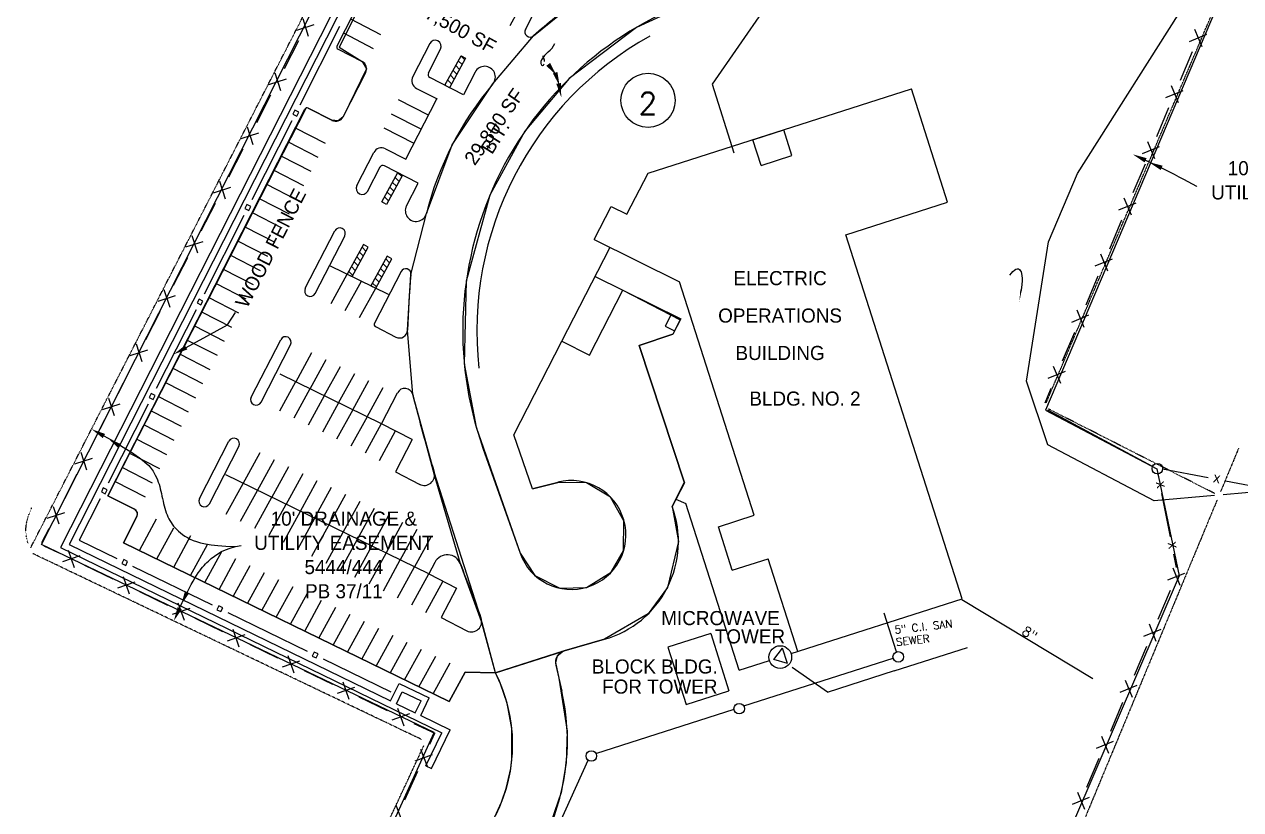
# Model space of a CAD drawing. Header units: inches. Extents: x -46627 to 16189, y -40789 to 47130.
# Drawn here: x -33606 to -25336, y -17326 to -11986 of the extents above; entities that cross this region are included whole.
import ezdxf
from ezdxf.enums import TextEntityAlignment as Align

# ---------------------------------------------------------------- set-up
doc = ezdxf.new("R2010")
doc.units = ezdxf.units.IN
doc.header["$MEASUREMENT"] = 0
doc.linetypes.add('DIVIDE', pattern=[1.25, 0.5, -0.25, 0, -0.25, 0, -0.25])
doc.linetypes.add('DOT', pattern=[0.25, 0, -0.25])
doc.layers.get('0').update_dxf_attribs({"linetype": 'CONTINUOUS'})
for name, color, linetype in [('10', 7, 'CONTINUOUS'), ('12', 7, 'CONTINUOUS'), ('13', 7, 'CONTINUOUS'), ('15', 7, 'CONTINUOUS'), ('16', 7, 'CONTINUOUS'), ('17', 7, 'CONTINUOUS'), ('20', 7, 'CONTINUOUS'), ('21', 7, 'CONTINUOUS'), ('27', 7, 'CONTINUOUS'), ('33', 7, 'CONTINUOUS'), ('4', 7, 'CONTINUOUS'), ('41', 7, 'CONTINUOUS'), ('48', 7, 'CONTINUOUS'), ('6', 7, 'CONTINUOUS'), ('62', 7, 'CONTINUOUS'), ('7', 7, 'CONTINUOUS'), ('8', 7, 'CONTINUOUS'), ('9', 7, 'CONTINUOUS')]:
    doc.layers.add(name, color=color, linetype=linetype)
doc.styles.add('ROMANS', font='ROMANS', dxfattribs={"height": 0.2})
doc.styles.add('txt', font='TXT', dxfattribs={"height": 0.2})

# ---------------------------------------------------------------- blocks, each defined once
blk = doc.blocks.new('STOCK')
at = {"layer": '16', "color": 6, "linetype": 'Continuous'}
for p, q in [((0.025, 0.025), (-0.025, 0.025)), ((-0.025, 0.025), (-0.025, -0.025)), ((0.025, -0.025), (0.025, 0.025)), ((-0.025, -0.025), (0.025, -0.025))]:
    blk.add_line(p, q, dxfattribs=at)
blk = doc.blocks.new('BWIRE')
at = {"layer": '16', "color": 6, "linetype": 'Continuous', "style": 'txt'}
blk.add_text('x', height=0.0833, dxfattribs=at).set_placement((0, -0.0282), align=Align.CENTER)
blk = doc.blocks.new('LOOP')
at = {"layer": '48', "color": 7, "linetype": 'Continuous'}
for centre, radius, start, end in [((-1.566, -1.448), 1.592, 61.39741, 88.46732), ((0.246, 2.329), 2.6, 246.1849, 262.52766), ((-0.587, 0.141), 0.467, 294.3218, 329.15046)]:
    blk.add_arc(centre, radius, start, end, dxfattribs=at)
for start_param, end_param in [(4.026231, 7.395006), (1.853309, 2.520417)]:
    blk.add_ellipse((0.023, -0.109), major_axis=(0.228, 0.074), ratio=0.529096, start_param=start_param, end_param=end_param, dxfattribs=at)
blk = doc.blocks.new('HR')
at = {"layer": '62', "color": 32, "linetype": 'Continuous'}
blk.add_arc((-1.569, -1.827), 2.408, 49.34264, 155.04347, dxfattribs=at)
blk.add_solid([(-4.184, -1.505), (-3.757, -0.472), (-3.447, -0.673), (-3.752, -0.811)], dxfattribs=at)

msp = doc.modelspace()

# ---------------------------------------------------------------- linework, layer by layer
at = {"linetype": 'Continuous', "flags": 128}
for points in [[(-29792.5772, -8816.6315), (-31465.8122, -12140.1947), (-31309.1544, -12238.7279), (-31278.6512, -12288.6846), (-31438.9599, -12614.402), (-31471.734, -12642.212), (-31514.3576, -12638.5427), (-31676.6096, -12555.2135), (-31689.3972, -12554.2325), (-33037.154, -15191.2115), (-32856.7544, -15283.8611), (-32838.6089, -15304.5893), (-32840.8515, -15331.9589), (-32932.7312, -15510.5951), (-30718.2284, -16591.2635), (-30609.2768, -16392.2567), (-30402.3648, -16395.4587), (-30402.1568, -16396.1051), (-30501.2308, -16022.6839), (-30819.6959, -15030.3734), (-30964.9209, -14503.2445), (-31000.0144, -14064.9824), (-30977.5051, -13686.1626), (-30872.4517, -13271.0541), (-30696.288, -12805.2769), (-30420.342, -12390.746), (-30144.0969, -12063.4235), (-29849.3412, -11824.4016)], [(-29029.473, -11814.0092), (-29444.4056, -12006.9276), (-29900.5957, -12354.5727), (-30202.8848, -12712.4702), (-30440.5954, -13148.2871), (-30601.1838, -13731.8966), (-30614.5559, -14294.4391), (-30533.8299, -14724.2361), (-30235.0388, -15582.1463), (-30133.9339, -15733.7587), (-29965.0277, -15820.3266), (-29784.4205, -15814.54), (-29616.0664, -15711.7631), (-29532.2449, -15567.2412), (-29528.9843, -15361.0147), (-29619.61, -15201.5198), (-29783.9852, -15102.5955), (-29978.1248, -15100.2935), (-30151.4048, -15143.5019), (-30278.9348, -14777.1767), (-29951.6456, -14139.9083), (-29763.7748, -14236.3955), (-29536.8104, -13794.4703), (-29146.1239, -13995.122), (-29196.56, -14093.3255), (-29426.0144, -14169.7391), (-29116.784, -15104.2343), (-29201.7008, -15264.3227), (-29158.7155, -15502.6329), (-29233.934, -15816.2915), (-29363.6196, -15993.9886), (-29661.1976, -16166.8955), (-29934.8509, -16245.7875), (-30402.1314, -16396.1841), (-30496.5267, -16047.7859), (-30640.3819, -15655.1021), (-30816.7255, -15050.8352), (-30964.9209, -14503.2445), (-31000.0144, -14064.9824), (-30977.5051, -13686.1626), (-30872.4977, -13271.0424), (-30696.288, -12805.2769), (-30420.342, -12390.746), (-30144.0969, -12063.4235), (-29850.4498, -11825.3006)]]:
    msp.add_lwpolyline(points, dxfattribs=at)
msp.add_lwpolyline([(-31090.6295, -18876.6461), (-30567.0407, -17729.7372), (-30360.7509, -17275.737), (-30329.1077, -17183.4154), (-30298.482, -17045.8502), (-30291.1747, -16988.3327), (-30291.2807, -16774.2674), (-30323.0025, -16601.9443), (-30367.6621, -16470.8292), (-30402.0155, -16396.1468), (-29940.1364, -16247.4887), (-29983.251, -16283.1734), (-29994.6902, -16325.0691), (-29971.8488, -16431.6143), (-29914.9254, -16792.0414), (-29921.0594, -17007.5819), (-29955.5796, -17210.1393), (-30048.5754, -17479.578), (-30404.9377, -18263.1554), (-30751.0487, -19023.1114)], close=True, dxfattribs=at)
at = {"layer": '12', "color": 62, "linetype": 'Continuous'}
for p, q in [((-29951.6456, -14139.9083), (-29625.4532, -13504.7747)), ((-29728.6124, -13698.9599), (-29142.8336, -13988.7155)), ((-29763.7748, -14236.3955), (-29536.8104, -13794.4703)), ((-29210.7188, -13963.2947), (-29249.0948, -14038.0163)), ((-29249.0948, -14038.0163), (-29185.0472, -14070.9095)), ((-29142.8336, -13988.7155), (-29196.56, -14093.3255)), ((-29951.6456, -14139.9083), (-29763.7748, -14236.3955)), ((-29426.0144, -14169.7391), (-29196.56, -14093.3255)), ((-29116.784, -15104.2343), (-29426.0144, -14169.7391)), ((-29201.7008, -15264.3227), (-29119.4672, -15104.2055)), ((-29175.9344, -15214.1531), (-29108.1068, -15244.9403)), ((-28744.676, -16378.5947), (-29108.1068, -15244.9403)), ((-28744.676, -16378.5947), (-28540.5536, -16312.1051))]:
    msp.add_line(p, q, dxfattribs=at)
at = {"layer": '13', "color": 7, "linetype": 'Continuous'}
msp.add_lwpolyline([(-25982.4128, -12910.3535), (-25939.1276, -12930.6731), (-25898.3948, -12950.1851), (-25859.9792, -12968.9735), (-25823.6456, -12987.1187), (-25789.16, -13004.7071), (-25756.2836, -13021.8191), (-25724.7848, -13038.5399), (-25694.426, -13054.9511), (-25664.9396, -13071.1499), (-25635.9356, -13087.2935), (-25634.1752, -13088.2823)], dxfattribs=at)
for points in [[(-33065.0612, -14784.9839), (-32792.4128, -14936.2811), (-32709.8552, -15040.8083), (-32676.8324, -15156.3383), (-32649.3128, -15299.3747), (-32599.778, -15398.4011), (-32495.2052, -15491.9255), (-32357.6096, -15530.4347), (-32170.9892, -15537.7499)], [(-32549.8172, -15955.9823), (-32451.1748, -15739.4891), (-32363.1128, -15629.4611), (-32242.0292, -15546.9395), (-32131.952, -15530.4347)]]:
    msp.add_open_spline(points, degree=3, dxfattribs=at)
for points in [[(-25989.1568, -12924.8615), (-25975.6676, -12895.8443), (-26069.4668, -12869.8859)], [(-25879.7936, -12976.3571), (-25866.716, -12947.1515), (-25960.8716, -12922.5215)], [(-33072.8252, -14798.9747), (-33057.2984, -14770.9931), (-33149.0036, -14738.4035)], [(-32965.2608, -14867.9063), (-32947.5188, -14841.2747), (-33036.284, -14801.3663)], [(-32484.9008, -15853.8011), (-32513.9216, -15840.3191), (-32539.8572, -15934.1231)], [(-32535.2576, -15962.6159), (-32564.3768, -15949.3475), (-32589.6212, -16043.3411)]]:
    msp.add_solid(points, dxfattribs=at)
at = {"layer": '16', "color": 6, "linetype": 'Continuous'}
for p, q in [((-31754.0744, -12025.7387), (-31634.5148, -11987.3159)), ((-31713.506, -11946.7475), (-31675.0832, -12066.3071)), ((-31462.3124, -12000.7559), (-31733.4788, -12535.9835)), ((-25683.3464, -12101.5379), (-25566.902, -12053.4203)), ((-25649.1824, -12019.2575), (-25601.066, -12135.7019)), ((-31837.3808, -12285.1319), (-31740.3452, -12096.1931)), ((-25746.3128, -12365.9807), (-25664.222, -12169.3667)), ((-31902.6428, -12315.0179), (-31864.22, -12434.5775)), ((-31943.2112, -12394.0091), (-31823.6516, -12355.5863)), ((-25808.9504, -12401.2619), (-25761.9008, -12517.1591)), ((-32025.4508, -12653.9507), (-31929.482, -12464.4635)), ((-25844.1812, -12482.9951), (-25726.6688, -12435.4259)), ((-25906.0808, -12747.9863), (-25823.9888, -12551.3723)), ((-31787.7128, -12643.0283), (-32058.8792, -13178.2559)), ((-32131.2812, -12762.8279), (-32011.7204, -12724.4051)), ((-32090.7128, -12683.8367), (-32052.29, -12803.3963)), ((-26003.9492, -12864.9995), (-25887.5048, -12816.8831)), ((-25969.7852, -12782.7191), (-25921.6676, -12899.1635)), ((-32214.5876, -13022.2211), (-32117.552, -12833.2823)), ((-26066.9156, -13129.4435), (-25983.7568, -12933.3779)), ((-32279.8496, -13052.1071), (-32240.3588, -13172.2163)), ((-32320.418, -13131.0995), (-32200.8584, -13092.6767)), ((-32402.6564, -13391.0399), (-32306.6888, -13201.5539)), ((-26163.716, -13247.0051), (-26047.2716, -13198.8887)), ((-26129.552, -13164.7247), (-26081.4356, -13281.1691)), ((-32113.1132, -13285.3019), (-32384.2796, -13820.5295)), ((-26226.6824, -13511.4479), (-26144.5916, -13314.8339)), ((-32508.4868, -13499.9183), (-32388.9272, -13461.4955)), ((-32467.9184, -13420.9259), (-32429.4956, -13540.4867)), ((-26289.32, -13546.7291), (-26242.2704, -13662.6263)), ((-32591.7932, -13759.3115), (-32494.7576, -13570.3727)), ((-26324.5508, -13628.4623), (-26207.0396, -13580.8931)), ((-26386.4504, -13893.4535), (-26304.3596, -13696.8395)), ((-32657.0552, -13789.1975), (-32617.5656, -13909.3055)), ((-32696.5568, -13868.7371), (-32576.9972, -13830.3143)), ((-32779.8632, -14128.1303), (-32682.8276, -13939.1915)), ((-32438.5136, -13927.5743), (-32709.68, -14462.8019)), ((-32224.6832, -14030.3147), (-32170.9664, -13944.4007)), ((-26484.3188, -14010.4667), (-26367.8744, -13962.3503)), ((-26450.1548, -13928.1863), (-26402.0384, -14044.6307)), ((-32505.6296, -14183.1227), (-32224.6832, -14030.3147)), ((-26547.2852, -14274.9107), (-26464.1264, -14078.8451)), ((-32885.6936, -14237.0075), (-32766.134, -14198.5847)), ((-32845.1252, -14158.0163), (-32806.7024, -14277.5759)), ((-32967.932, -14496.9491), (-32871.9644, -14307.4619)), ((-26644.0856, -14392.4723), (-26527.6412, -14344.3559)), ((-26609.9228, -14310.1919), (-26561.8052, -14426.6363)), ((-26666.2808, -14559.1427), (-26624.9612, -14460.3023)), ((-33033.194, -14526.8351), (-32994.7712, -14646.3947)), ((-33073.7624, -14605.8263), (-32954.2028, -14567.4035)), ((-32763.914, -14569.8479), (-33035.0804, -15105.0755)), ((-25935.4244, -14992.0091), (-26647.502, -14609.2571)), ((-33157.0688, -14865.2195), (-33060.0332, -14676.2807)), ((-33262.8992, -14974.0967), (-33143.3396, -14935.6739)), ((-33222.3308, -14895.1055), (-33183.908, -15014.6651)), ((-33345.1388, -15234.0383), (-33249.17, -15044.5511)), ((-25899.776, -15042.9875), (-25896.8456, -15058.0139)), ((-25558.0952, -15069.2939), (-25866.9728, -15011.1515)), ((-25145.3432, -15146.9891), (-25440.1664, -15091.4927)), ((-33089.3144, -15212.1203), (-33232.352, -15494.4479)), ((-25873.8788, -15175.7951), (-25816.4624, -15470.2499)), ((-33410.4008, -15263.9243), (-33371.978, -15383.4839)), ((-33450.9692, -15342.9155), (-33331.4096, -15304.4927)), ((-33486.032, -15508.3727), (-33437.24, -15413.3699)), ((-33473.396, -15531.0503), (-33376.748, -15576.6395)), ((-33232.352, -15494.4479), (-32977.3928, -15618.4319)), ((-33227.7932, -15599.1803), (-33346.3148, -15640.8347)), ((-33307.8812, -15560.7467), (-33266.2268, -15679.2683)), ((-25793.4968, -15588.0311), (-25775.7416, -15679.0871)), ((-33196.2908, -15663.9239), (-33004.6112, -15755.6219)), ((-32869.4768, -15670.9115), (-32329.8944, -15933.3059)), ((-25797.182, -15682.6979), (-25750.6808, -15799.6619)), ((-32854.5884, -15778.7099), (-32973.11, -15820.3643)), ((-32934.6764, -15740.2763), (-32893.022, -15858.7979)), ((-25832.4128, -15764.4299), (-25715.4488, -15717.9287)), ((-32823.086, -15843.4535), (-32631.4064, -15935.1515)), ((-25895.9276, -16029.9407), (-25812.7688, -15833.8751)), ((-32481.3836, -15958.2407), (-32599.9052, -15999.8939)), ((-32561.4716, -15919.8071), (-32519.8172, -16038.3275)), ((-32449.334, -16021.9151), (-32258.2016, -16114.6811)), ((-32221.9784, -15985.7855), (-31682.396, -16248.1799)), ((-32187.7184, -16098.2687), (-32146.6124, -16217.8583)), ((-25994.3156, -16145.3387), (-25877.3516, -16098.8375)), ((-25959.0836, -16063.6067), (-25912.5824, -16180.5707)), ((-32107.6304, -16136.7023), (-32226.7004, -16179.4247)), ((-32076.1292, -16201.4459), (-31884.9968, -16294.2107)), ((-31814.5136, -16277.7983), (-31772.8592, -16396.3199)), ((-26057.8304, -16410.8495), (-25974.6716, -16214.7839)), ((-31734.4256, -16316.2319), (-31852.9472, -16357.8863)), ((-31574.48, -16300.6595), (-31113.44, -16524.8603)), ((-31703.9924, -16380.4271), (-31511.2448, -16472.6735)), ((-26120.9864, -16444.5155), (-26074.4852, -16561.4783)), ((-31361.222, -16495.7627), (-31479.7424, -16537.4159)), ((-31441.3088, -16457.3291), (-31399.6556, -16575.8495)), ((-26156.2172, -16526.2475), (-26039.2532, -16479.7463)), ((-31330.7876, -16559.9567), (-31139.1068, -16651.6547)), ((-26219.732, -16791.7583), (-26136.5732, -16595.6927)), ((-30988.0172, -16675.2923), (-31106.5388, -16716.9467)), ((-31068.1052, -16636.8587), (-31026.4508, -16755.3803)), ((-30957.5828, -16739.4863), (-30815.5532, -16807.0343)), ((-30848.0144, -16880.7467), (-30815.5532, -16807.0343)), ((-26317.052, -16907.7047), (-26201.156, -16860.6551)), ((-26282.888, -16825.4243), (-26235.32, -16942.9355)), ((-30948.5372, -16995.0479), (-30831.0548, -16950.1619)), ((-30912.2384, -16913.8631), (-30867.3524, -17031.3467)), ((-26381.6348, -17172.6671), (-26298.476, -16976.6015)), ((-31017.938, -17258.8847), (-30930.5096, -17065.0115)), ((-26479.5032, -17289.6803), (-26363.0588, -17241.5639)), ((-26445.3392, -17207.3999), (-26397.2228, -17323.8443)), ((-31081.094, -17292.5507), (-31036.208, -17410.0331))]:
    msp.add_line(p, q, dxfattribs=at)
msp.add_circle((-25902.745, -15007.1098, 0), 36, dxfattribs=at)
at = {"layer": '16', "color": 2, "linetype": 'Continuous'}
for points in [[(-30031.5284, -12248.3399), (-30057.0668, -12267.6227), (-29986.4444, -12334.5923)], [(-29981.852, -12309.1523), (-30012.1508, -12319.4471), (-29966.1116, -12405.1955)], [(-29957.5052, -12384.4091), (-29988.956, -12390.3119), (-29955.5156, -12481.7123)]]:
    msp.add_solid(points, dxfattribs=at)
at = {"layer": '16', "color": 6, "linetype": 'Continuous'}
msp.add_solid([(-32497.9844, -14197.1771), (-32513.2748, -14169.0671), (-32589.9632, -14228.9915)], dxfattribs=at)
at = {"layer": '17', "color": 7, "linetype": 'Continuous'}
for p, q in [((-28510.952, -16304.3747), (-28451.0828, -16227.2015)), ((-28416.7844, -16331.1527), (-28451.0828, -16227.2015)), ((-28416.7844, -16331.1527), (-28510.952, -16304.3747))]:
    msp.add_line(p, q, dxfattribs=at)
msp.add_circle((-28466.4574, -16289.1836, 0), 77.4855, dxfattribs=at)
at = {"layer": '20', "color": 7, "linetype": 'Continuous'}
for p, q in [((-28652.3624, -12770.3015), (-28443.0836, -12703.2539)), ((-28386.9848, -12878.4455), (-28443.0836, -12703.2539)), ((-28596.2624, -12945.4931), (-28652.3624, -12770.3015)), ((-28596.2624, -12945.4931), (-28386.9848, -12878.4455))]:
    msp.add_line(p, q, dxfattribs=at)
at = {"layer": '20', "color": 2, "linetype": 'Continuous'}
for p, q in [((-27231.0848, -15896.8679, -0.006), (-26341.3556, -16434.2735, -0.006)), ((-27676.6616, -16253.1515, -0.006), (-27760.8488, -15990.3047, -0.006)), ((-27691.2428, -16382.3519, -0.006), (-27193.2656, -16223.0795, -0.006)), ((-28714.0004, -16621.2767, -0.006), (-27699.6968, -16296.8627, -0.006)), ((-28146.1736, -16526.4611, -0.006), (-28386.4904, -16360.1303, -0.006)), ((-28146.1736, -16526.4611, -0.006), (-27688.9892, -16380.2351, -0.006)), ((-29720.8676, -16943.3123, -0.006), (-28780.6628, -16642.5983, -0.006)), ((-30170.3192, -17863.1939, -0.006), (-29772.0632, -16989.6935, -0.006))]:
    msp.add_line(p, q, dxfattribs=at)
for centre in [(-27663.9529, -16287.2787, 0), (-28745.2337, -16639.5137, 0), (-29751.0401, -16961.2097, 0)]:
    msp.add_circle(centre, 36, dxfattribs=at)
at = {"layer": '20', "color": 5, "linetype": 'DOT'}
msp.add_open_spline([(-33580.0244, -15516.6239), (-33605.9336, -15438.9251), (-33599.4572, -15367.7003), (-33554.114, -15270.5747)], degree=3, dxfattribs=at)
at = {"layer": '21', "color": 6, "linetype": 'Continuous'}
for p, q in [((-28571.1656, -11876.1767, -0.006), (-28929.6032, -12392.9015)), ((-28929.6032, -12392.9015), (-28781.7932, -12859.3187, -0.006))]:
    msp.add_line(p, q, dxfattribs=at)
at = {"layer": '21', "color": 5, "linetype": 'Continuous'}
msp.add_arc((-82969.2931, -113100.096), 120360, 56.365277778, 61.515277778, dxfattribs=at)
at = {"layer": '27', "color": 92, "linetype": 'Continuous'}
for p, q in [((-30302.2856, -11992.5527), (-30192.6788, -11792.6267)), ((-31182.9752, -12056.1527, -0.0048), (-31385.0156, -11950.4939, -0.0048)), ((-31231.952, -12152.4095, -0.0048), (-31433.9924, -12046.7507, -0.0048)), ((-30628.7408, -12259.4639, -0.0048), (-30655.2584, -12232.9463, -0.0048)), ((-30610.7132, -12226.5803, -0.0048), (-30637.2308, -12200.0627, -0.0048)), ((-30664.7972, -12325.2311, -0.0048), (-30691.3148, -12298.7135, -0.0048)), ((-30646.7696, -12292.3475, -0.0048), (-30673.286, -12265.8299, -0.0048)), ((-30739.7192, -12403.0439, -0.0048), (-30745.3988, -12397.3643, -0.0048)), ((-30700.8536, -12390.9983, -0.0048), (-30727.37, -12364.4807, -0.0048)), ((-30682.8248, -12358.1147, -0.0048), (-30709.3424, -12331.5971, -0.0048)), ((-30858.2144, -12603.2015), (-31061.3636, -12499.6919)), ((-30907.2452, -12699.4307), (-31110.3944, -12595.9211)), ((-31763.7548, -12688.5491), (-31560.9392, -12792.7115)), ((-30956.276, -12795.6599), (-31159.4252, -12692.1503)), ((-31812.7316, -12784.8047), (-31609.916, -12888.9671)), ((-31861.7084, -12881.0615), (-31658.8928, -12985.2239)), ((-31910.6852, -12977.3171), (-31707.8696, -13081.4795)), ((-31075.988, -13086.8567), (-31102.5044, -13060.3391)), ((-31057.9592, -13053.9731), (-31084.4768, -13027.4555)), ((-31039.9316, -13021.0895), (-31066.4492, -12994.5719)), ((-31959.662, -13073.5739), (-31756.8464, -13177.7363)), ((-31112.0432, -13152.6239), (-31138.5608, -13126.1063)), ((-31094.0156, -13119.7403), (-31120.5332, -13093.2227)), ((-32008.64, -13169.8295), (-31805.8244, -13273.9919)), ((-31168.9376, -13197.5531), (-31174.6172, -13191.8735)), ((-31130.072, -13185.5075), (-31156.5884, -13158.9899)), ((-32057.6168, -13266.0863), (-31854.8012, -13370.2487)), ((-32106.5936, -13362.3419), (-31903.778, -13466.5043)), ((-32155.5704, -13458.5987), (-31952.7548, -13562.7611)), ((-32204.5472, -13554.8543), (-32001.7316, -13659.0167)), ((-31301.648, -13560.7595), (-31327.9508, -13534.4579, -0.0048)), ((-31283.6204, -13527.8759), (-31309.9076, -13501.5887, -0.0048)), ((-31129.3148, -13822.0511, -0.0048), (-31528.3376, -13627.3295, -0.0048)), ((-31355.7332, -13659.4103), (-31382.0792, -13633.0631, -0.0048)), ((-31337.7044, -13626.5267), (-31364.036, -13600.1951, -0.0048)), ((-31319.6768, -13593.6431), (-31345.9928, -13567.3259, -0.0048)), ((-31140.2504, -13639.8731), (-31166.5532, -13613.5715, -0.0048)), ((-31122.2228, -13606.9895), (-31148.51, -13580.7023, -0.0048)), ((-32253.524, -13651.1111), (-32050.7084, -13755.2735)), ((-31520.1956, -13884.5867), (-31410.5888, -13684.6607)), ((-31373.7608, -13692.2939), (-31400.1224, -13665.9323, -0.0048)), ((-31194.3356, -13738.5239), (-31220.6816, -13712.1767, -0.0048)), ((-31176.3068, -13705.6403), (-31202.6384, -13679.3087, -0.0048)), ((-31158.2792, -13672.7567), (-31184.5952, -13646.4395, -0.0048)), ((-32302.5008, -13747.3667), (-32099.6852, -13851.5291)), ((-31423.4432, -13931.3363), (-31313.8364, -13731.4103)), ((-31326.3836, -13979.0099), (-31216.7768, -13779.0839)), ((-31212.3632, -13771.4075), (-31238.7248, -13745.0459, -0.0048)), ((-32351.4776, -13843.6235), (-32148.662, -13947.7859)), ((-32400.4544, -13939.8803), (-32197.6388, -14044.0427)), ((-32449.4312, -14036.1359), (-32246.6156, -14140.2983)), ((-32498.408, -14132.3927), (-32295.5924, -14236.5551)), ((-31760.4752, -14417.9915, -0.0048), (-31650.8684, -14218.0655, -0.0048)), ((-32547.3848, -14228.6483), (-32344.5692, -14332.8107)), ((-31663.4156, -14465.3555, -0.0048), (-31553.8088, -14265.4295, -0.0048)), ((-32596.3616, -14324.9051), (-32393.546, -14429.0675)), ((-31176.5384, -14702.0015), (-31866.74, -14365.1855)), ((-31566.356, -14512.7207, -0.0048), (-31456.7492, -14312.7947, -0.0048)), ((-31469.2964, -14560.0859, -0.0048), (-31359.6896, -14360.1599, -0.0048)), ((-32645.3384, -14421.1607), (-32442.5228, -14525.3231)), ((-31868.6384, -14614.9415, -0.0048), (-31759.0316, -14415.0155, -0.0048)), ((-31771.5788, -14662.3067, -0.0048), (-31661.972, -14462.3807, -0.0048)), ((-31372.2368, -14607.4499, -0.0048), (-31262.63, -14407.5239, -0.0048)), ((-31275.1772, -14654.8151, -0.0048), (-31165.5704, -14454.8891, -0.0048)), ((-32694.3164, -14517.4175), (-32491.5008, -14621.5799)), ((-31674.5192, -14709.6707, -0.0048), (-31564.9124, -14509.7447, -0.0048)), ((-32743.2932, -14613.6731), (-32540.4776, -14717.8355)), ((-31577.4596, -14757.0359, -0.0048), (-31467.8528, -14557.1099, -0.0048)), ((-31480.4, -14804.4011, -0.0048), (-31370.7932, -14604.4751, -0.0048)), ((-32792.27, -14709.9299), (-32589.4544, -14814.0923)), ((-31383.3404, -14851.7651, -0.0048), (-31273.7336, -14651.8391, -0.0048)), ((-31286.2808, -14899.1303, -0.0048), (-31176.674, -14699.2043, -0.0048)), ((-31191.5792, -14951.0495, -0.0048), (-31081.9724, -14751.1235, -0.0048)), ((-32841.2468, -14806.1855), (-32638.4312, -14910.3479)), ((-32890.2236, -14902.4423), (-32687.408, -15006.6047)), ((-32117.456, -15107.8427), (-32002.0808, -14897.3939)), ((-32020.3964, -15155.2079), (-31905.0212, -14944.7591)), ((-32939.2004, -14998.6979), (-32736.3848, -15102.8603)), ((-30855.368, -15723.5675), (-32235.7724, -15049.9355)), ((-31923.3368, -15202.5731), (-31807.9616, -14992.1243)), ((-31826.2772, -15249.9371), (-31710.902, -15039.4883)), ((-32988.1772, -15094.9547), (-32785.3616, -15199.1171)), ((-32232.5324, -15317.8715), (-32117.1572, -15107.4227)), ((-31729.2164, -15297.3023), (-31613.8412, -15086.8535)), ((-32135.4728, -15365.2355), (-32020.0976, -15154.7867)), ((-32038.4132, -15412.6007), (-31923.038, -15202.1519)), ((-31632.1568, -15344.6675), (-31516.7816, -15134.2187)), ((-31535.0972, -15392.0315), (-31419.722, -15181.5827)), ((-31941.3536, -15459.9659), (-31825.9784, -15249.5171)), ((-31844.294, -15507.3299), (-31728.9188, -15296.8811)), ((-31438.0376, -15439.3967), (-31322.6624, -15228.9479)), ((-31340.978, -15486.7607), (-31225.6028, -15276.3119)), ((-32821.6088, -15559.8419), (-32706.2336, -15349.3931)), ((-31747.2332, -15554.6951), (-31631.858, -15344.2463)), ((-31243.9184, -15534.1259), (-31128.5432, -15323.6771)), ((-31146.8588, -15581.4911), (-31031.4836, -15371.0423)), ((-32704.8836, -15619.5167), (-32589.5084, -15409.0679)), ((-32588.1572, -15671.8055), (-32472.782, -15461.3567)), ((-31650.1736, -15602.0603), (-31534.7984, -15391.6115)), ((-31553.114, -15649.4243), (-31437.7388, -15438.9755)), ((-31049.7992, -15628.8551), (-30934.424, -15418.4063)), ((-32476.3484, -15733.9403), (-32360.9732, -15523.4915)), ((-31456.0544, -15696.7895), (-31340.6792, -15486.3407)), ((-31358.9948, -15744.1535), (-31243.6196, -15533.7047)), ((-30952.7396, -15676.2203), (-30837.3644, -15465.7715)), ((-32379.2888, -15781.3055), (-32263.9136, -15570.8567)), ((-32282.2292, -15828.6707), (-32166.854, -15618.2219)), ((-31261.9352, -15791.5187), (-31146.56, -15581.0699)), ((-31164.8756, -15838.8839), (-31049.5004, -15628.4351)), ((-32185.1696, -15876.0347), (-32069.7944, -15665.5859)), ((-31067.816, -15886.2479), (-30952.4408, -15675.7991)), ((-32088.11, -15923.3999), (-31972.7348, -15712.9511)), ((-31991.0504, -15970.7639), (-31875.6752, -15760.3151)), ((-30970.7564, -15933.6131), (-30855.3812, -15723.1643)), ((-30876.0548, -15985.5323), (-30760.6796, -15775.0835)), ((-31893.9908, -16018.1291), (-31778.6156, -15807.6803)), ((-31796.9312, -16065.4943), (-31681.556, -15855.0455)), ((-31699.8716, -16112.8583), (-31584.4964, -15902.4095)), ((-31602.8108, -16160.2235), (-31487.4356, -15949.7747)), ((-31505.7512, -16207.5887), (-31390.376, -15997.1399)), ((-31408.6916, -16254.9527), (-31293.3164, -16044.5039)), ((-31311.632, -16302.3179), (-31196.2568, -16091.8691)), ((-31214.5724, -16349.6819), (-31099.1972, -16139.2331)), ((-31117.5128, -16397.0471), (-31002.1376, -16186.5983)), ((-31020.4532, -16444.4123), (-30905.078, -16233.9635)), ((-30923.3936, -16491.7763), (-30808.0184, -16281.3275)), ((-30826.334, -16539.1415), (-30710.9588, -16328.6927))]:
    msp.add_line(p, q, dxfattribs=at)
at = {"layer": '27', "color": 92, "linetype": 'Continuous', "elevation": -0.0048}
msp.add_lwpolyline([(-30714.9128, -12416.6435), (-30746.48, -12399.3371), (-30636.8732, -12199.4111), (-30605.306, -12216.7175)], close=True, dxfattribs=at)
at = {"layer": '27', "color": 92, "linetype": 'Continuous'}
msp.add_lwpolyline([(-31144.1312, -13211.1527), (-31175.6984, -13193.8463), (-31066.0916, -12993.9203), (-31034.5244, -13011.2267)], close=True, dxfattribs=at)
at = {"layer": '27', "color": 92, "linetype": 'Continuous', "extrusion": (-0.000117757, 6.46006e-05, 1)}
for points, elevation in [([(-31410.3678, -13684.5961), (-31377.9786, -13699.9873), (-31268.475, -13500.2509), (-31299.7578, -13483.1005)], 2.8099), ([(-31248.9702, -13763.7097), (-31216.581, -13779.1009), (-31107.0774, -13579.3645), (-31138.3602, -13562.2141)], 2.7858)]:
    msp.add_lwpolyline(points, close=True, dxfattribs=dict(at, elevation=elevation))
at = {"layer": '33', "color": 6, "linetype": 'Continuous'}
for p, q in [((-30183.1652, -9385.8419), (-33302.108, -15523.2407)), ((-31229.8532, -11351.1107), (-33359.2052, -15542.4815)), ((-33359.2052, -15542.4815), (-30767.7476, -16803.2567)), ((-33302.108, -15523.2407), (-31115.3312, -16586.9723)), ((-31115.3312, -16586.9723), (-31056.6128, -16467.3887)), ((-31076.354, -16605.6407), (-31037.372, -16524.4859)), ((-31056.6128, -16467.3887), (-30852.6716, -16566.7331)), ((-31037.372, -16524.4859), (-30908.7008, -16586.5223)), ((-31076.354, -16605.6407), (-30949.2992, -16668.1967)), ((-30949.2992, -16668.1967), (-30908.7008, -16586.5223)), ((-30910.322, -16686.8651), (-30852.6716, -16566.7331)), ((-30910.322, -16686.8651), (-30710.6504, -16784.0171)), ((-30838.532, -17046.1487), (-30710.6504, -16784.0171)), ((-30876.4412, -17028.0275), (-30767.7476, -16803.2567)), ((-30876.4412, -17028.0275), (-30838.532, -17046.1487))]:
    msp.add_line(p, q, dxfattribs=at)
at = {"layer": '4', "color": 230, "linetype": 'Continuous'}
for p, q in [((-31479.9104, -12132.8195), (-29792.5772, -8816.6315)), ((-30198.698, -12020.5427), (-30017.7836, -11668.2839)), ((-31473.1604, -12153.8231), (-31308.7736, -12238.2491)), ((-30849.6644, -12116.5523), (-30964.7912, -12340.7171)), ((-30858.7916, -12315.5651), (-30776.0096, -12154.3799)), ((-31438.4204, -12614.1395), (-31284.3692, -12314.1863)), ((-30540.4796, -12310.4171), (-30619.9724, -12465.1979)), ((-30619.9724, -12465.1979), (-30848.4068, -12347.8775)), ((-30938.8292, -12421.4999), (-30800.0612, -12492.7691)), ((-33037.154, -15191.2115), (-31699.2296, -12562.4831)), ((-31676.6096, -12555.2135), (-31514.3576, -12638.5427)), ((-31011.098, -12902.4047), (-30800.3048, -12491.9663)), ((-31345.2572, -13081.5275), (-31230.1304, -12857.3627)), ((-31149.3464, -12831.4019), (-31011.098, -12902.4047)), ((-31188.8216, -12958.1699), (-31271.6036, -13119.3551)), ((-30928.0736, -13065.1055), (-31156.508, -12947.7851)), ((-31007.5664, -13219.8851), (-30928.0736, -13065.1055)), ((-31696.2944, -13780.7951), (-31495.6448, -13390.1087)), ((-31627.9772, -13815.8819), (-31427.3276, -13425.1943)), ((-31044.0572, -13666.5515), (-31224.9704, -14018.8115)), ((-31217.702, -14041.4303), (-31080.0008, -14112.1511)), ((-32062.796, -14520.6839), (-31862.6948, -14131.0643)), ((-30278.9348, -14777.1767), (-29951.6456, -14139.9083)), ((-31995.5468, -14555.2223), (-31795.4456, -14165.6027)), ((-31176.5384, -14702.0015), (-31068.5384, -14491.7135)), ((-30968.3852, -14808.9047), (-31176.5384, -14702.0015)), ((-30151.4048, -15143.5019), (-30278.9348, -14777.1767)), ((-32415.8816, -15210.8051), (-32215.7792, -14821.1855)), ((-32347.5644, -15245.8919), (-32147.4632, -14856.2723)), ((-30968.3852, -14808.9047), (-31081.8668, -15029.8667)), ((-30487.6184, -14868.3047), (-30235.0388, -15582.1463)), ((-31081.8668, -15029.8667), (-30917.48, -15114.2927)), ((-30151.4048, -15143.5019), (-29978.1248, -15100.2935)), ((-32856.7544, -15283.8611), (-33037.154, -15191.2115)), ((-32932.7312, -15510.5951), (-32841.1772, -15332.3315)), ((-30718.2284, -16591.2635), (-32932.7312, -15510.5951)), ((-30814.7996, -15644.5763), (-30855.368, -15723.5675)), ((-30855.368, -15723.5675), (-30668.564, -15819.5075)), ((-30668.564, -15819.5075), (-30771.6296, -16020.1883)), ((-30771.6296, -16020.1883), (-30597.6344, -16109.5487)), ((-29935.2272, -16246.0475), (-29661.1976, -16166.8955)), ((-29992.0976, -16343.6471), (-29951.6, -16519.5815)), ((-30609.2768, -16392.2567), (-30718.2284, -16591.2635)), ((-30402.1568, -16396.1051), (-30609.2768, -16392.2567))]:
    msp.add_line(p, q, dxfattribs=at)
for centre, radius, start, end in [((-28233.0659, -14069.6188, 0), 2392.0783, 107.17120833, 199.49254167), ((-26313.817, -16487.85, 0), 5852.1055, 127.16704444, 130.88313611), ((-28233.0659, -14069.6188, 0), 2296.0783, 119.20909722, 186.37850556), ((-30167.3019, -12036.5703, 0), 35.4903, 152.95426389, 310.83176389), ((-31465.8122, -12140.1947, 0), 16.08, 153.01566111, 242.81581944), ((-30812.7618, -12135.9763, 0), 41.58, 332.89849722, 152.73314167), ((-31334.8112, -12288.6846, 0), 56.16, 332.81581944, 62.81581944), ((-30837.4482, -12327.0656, 0), 23.76, 152.81581944, 242.81581944), ((-30475.9654, -12343.9335, 0), 72.7005, 319.91607778, 152.83118056), ((-30911.7412, -12368.2317, 0), 59.64, 152.81581944, 242.81581944), ((-28728.0932, -13816.1047, 0), 2212.592, 139.89301111, 165.73863056), ((-31684.4507, -12569.5328, 0), 16.08, 62.81581944, 153.01536667), ((-31488.9166, -12588.7451, 0), 56.16, 242.81581944, 332.81581944), ((-31177.0262, -12884.7713, 0), 59.64, 62.81581944, 152.81581944), ((-31167.2042, -12969.1374, 0), 23.76, 62.81581944, 152.81581944), ((-31308.1359, -13100.5251, 0), 41.5801, 152.89849722, 332.73314167), ((-30942.9045, -13253.1163, 0), 72.7005, 152.80045833, 345.71556111), ((-31461.5984, -13408.133, 0), 38.04, 332.81581944, 152.81581944), ((-31012.8494, -13682.9459, 0), 35.4903, 354.799875, 152.677375), ((-25150.01, -14221.7877, 0), 5852.1055, 174.74850278, 178.46459444), ((-31661.919, -13798.1797, 0), 38.04, 152.81581944, 332.81581944), ((-31209.8677, -14026.7024, 0), 17.28, 152.81581944, 242.81581944), ((-31829.1196, -14147.9033, 0), 38.04, 332.81581944, 152.81581944), ((-31055.2171, -14063.5269, 0), 55.1755, 242.86602778, 358.48951667), ((-31018.8723, -14516.7416, 0), 55.6141, 14.04547778, 152.76010278), ((-32029.4402, -14537.9499, 0), 38.04, 152.81581944, 332.81581944), ((-20200.4584, -11819.988, 0), 11093.9073, 193.99686389, 196.82100556), ((-32181.3501, -14838.4634, 0), 38.04, 332.81581944, 152.81581944), ((-30887.2325, -15050.8352, 0), 70.5069, 242.85219722, 16.8552), ((-29886.2239, -15458.5054, 0), 370.3034, 199.490275, 104.35374722), ((-32381.6707, -15228.5101, 0), 38.04, 152.81581944, 332.81581944), ((-32872.7683, -15315.5671, 0), 35.88, 332.81581944, 62.81581944), ((-29850.2979, -15502.6329, 0), 691.5824, 285.89274722, 20.16548611), ((-30729.853, -15688.4209, 0), 95.4736, 20.42522778, 152.77169167), ((-3658.1709, -5644.5446, 0), 28779.4309, 200.35514444, 201.13763889), ((-30566.0271, -16047.7859, 0), 69.5003, 242.79903889, 21.17548889), ((-29912.2502, -16325.0691, 0), 82.44, 105.91115278, 193.00135278), ((-31359.5088, -16881.8291, 0), 1073.6297, 333.36233056, 26.93728889), ((-31414.9504, -16857.2104, 0), 1501.44, 335.51129722, 12.99291111)]:
    msp.add_arc(centre, radius, start, end, dxfattribs=at)
at = {"layer": '41', "color": 94, "linetype": 'Continuous', "elevation": -0.0012}
msp.add_lwpolyline([(-27757.1444, -20402.2475), (-31666.1252, -18667.1003), (-30818.7608, -16801.2563), (-33488.7032, -15523.6103), (-28702.4492, -6081.3047), (-26211.6824, -7455.2063), (-24112.0256, -8600.3459), (-26663.9216, -14610.1007), (-25905.1676, -15009.2627), (-25754.7248, -15735.6083)], close=True, dxfattribs=at)
at = {"layer": '6', "color": 7, "linetype": 'Continuous'}
for p, q in [((-29365.5956, -12998.8031), (-27574.91, -12425.1143)), ((-27328.3052, -13195.2419), (-27574.91, -12425.1143)), ((-29508.6824, -13277.4083), (-29365.5956, -12998.8031)), ((-29732.1992, -13449.9527), (-29616.524, -13224.7199)), ((-29616.524, -13224.7199), (-29508.6824, -13277.4083)), ((-28021.43, -13417.9907), (-27329.7596, -13195.7087)), ((-29732.1992, -13449.9527), (-29151.908, -13735.8371)), ((-27228.6548, -15893.1743), (-28021.43, -13417.9907)), ((-28643.1224, -15324.5639), (-29151.908, -13735.8371)), ((-28887.0896, -15402.9683), (-28643.1224, -15324.5639)), ((-28793.138, -15698.0879), (-28887.0896, -15402.9683)), ((-28793.138, -15698.0879), (-28548.104, -15620.2331)), ((-28347.2204, -16250.8643), (-28548.104, -15620.2331)), ((-28392.4592, -16265.4035), (-27228.6548, -15893.1743)), ((-28939.3904, -16128.7463), (-29230.9712, -16221.5711)), ((-28939.3904, -16128.7463), (-28815.6236, -16517.5211)), ((-29230.9712, -16221.5711), (-29107.2056, -16610.3459)), ((-29107.2056, -16610.3459), (-28815.6236, -16517.5211))]:
    msp.add_line(p, q, dxfattribs=at)
at = {"layer": '7', "color": 32, "linetype": 'Continuous'}
for p, q in [((-26445.77, -13000.8731), (-25447.91, -11425.3727)), ((-26643.4388, -13464.4919), (-26445.77, -13000.8731)), ((-26792.8064, -14412.8015), (-26643.4388, -13464.4919)), ((-26646.23, -14844.6011), (-26792.8064, -14412.8015)), ((-25924.514, -15225.3671), (-26646.23, -14844.6011)), ((-24863.9468, -15132.3359), (-25454.9612, -15184.1783)), ((-25514.18, -15189.3731), (-25924.514, -15225.3671))]:
    msp.add_line(p, q, dxfattribs=at)
at = {"layer": '8', "color": 52, "linetype": 'Continuous'}
msp.add_circle((-29365.3436, -12502.6746), 184.1982, dxfattribs=at)
at = {"layer": '9', "color": 3, "linetype": 'DIVIDE'}
for p, q in [((-33562.3328, -15544.8659), (-28862.6804, -6375.1955)), ((-26658.518, -14559.9467), (-24244.6088, -8898.3347)), ((-25510.9556, -15177.2243), (-26643.5444, -14601.1439)), ((-25351.3592, -14871.0035), (-25472.7068, -15163.1207)), ((-25495.724, -15218.5307), (-27162.3236, -19230.5051)), ((-30903.2744, -16849.8971), (-33548.9516, -15584.5079)), ((-31695.5012, -18618.1931), (-30888.8984, -16890.0251))]:
    msp.add_line(p, q, dxfattribs=at)

# ---------------------------------------------------------------- block references
at = {"layer": '15', "color": 132, "linetype": 'Continuous', "xscale": 28.11603301669877, "yscale": -100.9087082128167, "zscale": 36.39635293460242, "rotation": 162.2926847489659}
msp.add_blockref('HR', (-26906.0072, -13691.7959, -0.006), dxfattribs=at)
at = {"layer": '16', "color": 6, "linetype": 'Continuous'}
for name, p, xscale, yscale, zscale, rotation in [('STOCK', (-31760.5952, -12589.5059), 600.0000000000066, 600.0000000000066, 600, 63.13138888888887), ('STOCK', (-32085.9956, -13231.7795), 600.0000000000066, 600.0000000000066, 600, 63.13138888888887), ('STOCK', (-32411.396, -13874.0519), 600.0000000000066, 600.0000000000066, 600, 63.13138888888887), ('STOCK', (-32736.7964, -14516.3255), 600.0000000000066, 600.0000000000066, 600, 63.13138888888887), ('BWIRE', (-25499.1308, -15080.3927), 840.0000000000091, 840.0000000000091, 840, 349.3394444444444), ('BWIRE', (-25885.3628, -15116.9039), 840.0000000000091, 840.0000000000091, 840, 281.0338888888889), ('STOCK', (-33062.1968, -15158.5979), 600.0000000000066, 600.0000000000066, 600, 63.13138888888887), ('BWIRE', (-25804.9796, -15529.1399), 840.0000000000091, 840.0000000000091, 840, 281.0338888888889), ('STOCK', (-32923.4348, -15644.6711), 600.0000000000065, 600.0000000000065, 600, 334.0666666666667), ('STOCK', (-32275.9364, -15959.5451), 600.0000000000065, 600.0000000000065, 600, 334.0666666666667), ('STOCK', (-31628.438, -16274.4203), 600.0000000000065, 600.0000000000065, 600, 334.0666666666667)]:
    msp.add_blockref(name, p, dxfattribs=dict(at, xscale=xscale, yscale=yscale, zscale=zscale, rotation=rotation))
at = {"layer": '48', "color": 7, "linetype": 'Continuous', "xscale": 96.00000607506001, "yscale": 96.00000607506001, "zscale": 96, "rotation": 245.8578402693572}
msp.add_blockref('LOOP', (-30070.9652, -12245.0087, -0.0048), dxfattribs=at)

# ---------------------------------------------------------------- texts
at = {"linetype": 'Continuous', "style": 'txt'}
for s, rotation, p in [('97,500 SF', 331.20195529, (-30693.2223, -12046.1173)), ('29,800 SF', 54.96472177, (-30373.1232, -12709.0147))]:
    msp.add_text(s, height=96, rotation=rotation, dxfattribs=at).set_placement(p, align=Align.CENTER)
at = {"layer": '10', "color": 253, "linetype": 'Continuous', "style": 'txt'}
msp.add_text('BIT.', height=96, rotation=57.71409386, dxfattribs=at).set_placement((-30426.74, -12876.0095))
at = {"layer": '13', "color": 7, "linetype": 'Continuous', "style": 'txt'}
for s, p in [("10' DRAINAGE &", (-24926.7356, -13012.0139)), ('UTILITY EASEMENT', (-24926.7356, -13176.5855)), ("10' DRAINAGE &", (-31433.336, -15395.1035)), ('UTILITY EASEMENT', (-31433.336, -15559.6751)), ('5444/444', (-31433.336, -15724.2467)), ('PB 37/11', (-31433.336, -15888.8183))]:
    msp.add_text(s, height=96, dxfattribs=at).set_placement(p, align=Align.CENTER)
at = {"layer": '16', "color": 6, "linetype": 'Continuous', "style": 'txt'}
msp.add_text('WOOD FENCE', height=96, rotation=62.7506619, dxfattribs=at).set_placement((-32091.2372, -13922.0183))
at = {"layer": '17', "color": 7, "linetype": 'Continuous', "style": 'txt'}
for s, p in [('MICROWAVE', (-29275.5584, -16071.4967)), ('TOWER', (-28911.2444, -16195.7351))]:
    msp.add_text(s, height=96, dxfattribs=at).set_placement(p)
at = {"layer": '20', "color": 2, "linetype": 'Continuous', "style": 'ROMANS'}
for s, height, rotation, p in [('5" C.I. SAN', 52.1676, 6.41959064, (-27689.1827, -16104.227, -0.006)), ('8"', 65.8668, 329.00098415, (-26813.332, -16102.2282, -0.006)), ('SEWER', 52.1676, 6.41959064, (-27679.8611, -16187.0714, -0.006))]:
    msp.add_text(s, height=height, rotation=rotation, dxfattribs=at).set_placement(p, align=Align.MIDDLE_LEFT)
at = {"layer": '6', "color": 7, "linetype": 'Continuous', "style": 'txt'}
for s, p in [('ELECTRIC', (-28467.6176, -13759.6619)), ('OPERATIONS', (-28467.6176, -14014.0619)), ('BUILDING', (-28467.6176, -14268.4619)), ('BLDG. NO. 2', (-28298.4692, -14578.7579)), ('BLOCK BLDG.', (-29319.2876, -16400.5487)), ('FOR TOWER', (-29285.2508, -16537.2323))]:
    msp.add_text(s, height=96, dxfattribs=at).set_placement(p, align=Align.CENTER)
at = {"layer": '8', "color": 52, "linetype": 'Continuous', "style": 'ROMANS'}
msp.add_text('2', height=150, dxfattribs=at).set_placement((-29430.8672, -12598.2035))

doc.saveas('drawing.dxf')
